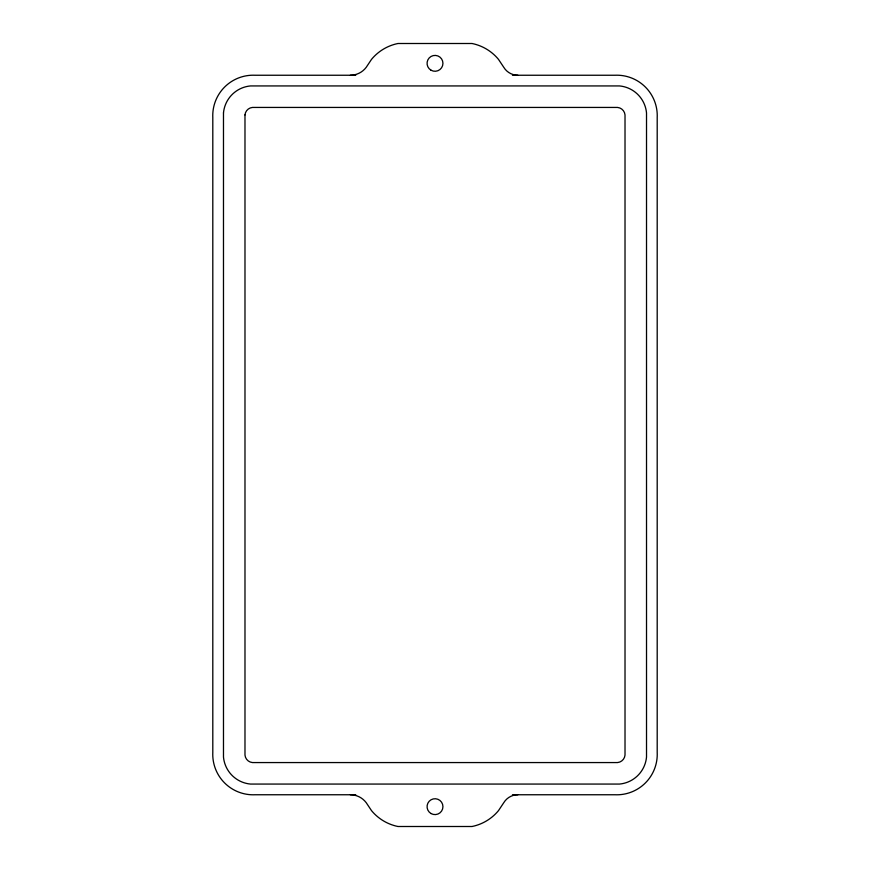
<?xml version="1.0" encoding="UTF-8"?>
<svg xmlns="http://www.w3.org/2000/svg" width="870" height="870" viewBox="0 0 870 870"><rect width="100%" height="100%" fill="white"/><g stroke="black" fill="none" stroke-linecap="round" stroke-linejoin="round"><path stroke-width="1.3" d="M355.754 75.244L255.117 75.244A40.477 40.477 0 0 0 212.802 117.57L212.802 752.43A40.477 40.477 0 0 0 255.117 794.756L355.754 794.756M512.441 75.244L614.883 75.244A40.477 40.477 0 0 1 657.198 117.57L657.198 752.43A40.477 40.477 0 0 1 614.883 794.756L512.441 794.756M517.846 794.756A16.443 16.443 0 0 0 503.773 802.695L498.488 810.633A46.295 46.295 0 0 1 472.029 826.5L397.971 826.5A46.295 46.295 0 0 1 371.512 810.633L366.226 802.695A19.836 19.836 0 0 0 350.349 794.756M350.349 75.244A19.836 19.836 0 0 0 366.226 67.305L371.512 59.367A46.295 46.295 0 0 1 397.971 43.5L472.029 43.5A46.295 46.295 0 0 1 498.488 59.367L503.773 67.305A16.443 16.443 0 0 0 517.846 75.244M223.481 112.937L223.481 757.063A29.863 29.863 0 0 0 250.484 784.066L619.516 784.066A29.863 29.863 0 0 0 646.519 757.063L646.519 112.937A29.863 29.863 0 0 0 619.516 85.934L250.484 85.934A29.863 29.863 0 0 0 223.481 112.937M244.981 114.916L244.981 755.084A8.276 8.276 0 0 0 252.463 762.566L617.537 762.566A8.276 8.276 0 0 0 625.019 755.084L625.019 114.916A8.276 8.276 0 0 0 617.537 107.434L252.463 107.434A8.276 8.276 0 0 0 244.981 114.916M431.031 70.209A7.939 7.939 0 0 0 442.939 63.336A7.939 7.939 0 0 0 431.031 56.463A7.939 7.939 0 0 0 431.031 70.209M431.031 813.537A7.939 7.939 0 0 0 442.939 806.664A7.939 7.939 0 0 0 431.031 799.791A7.939 7.939 0 0 0 431.031 813.537"/></g></svg>
